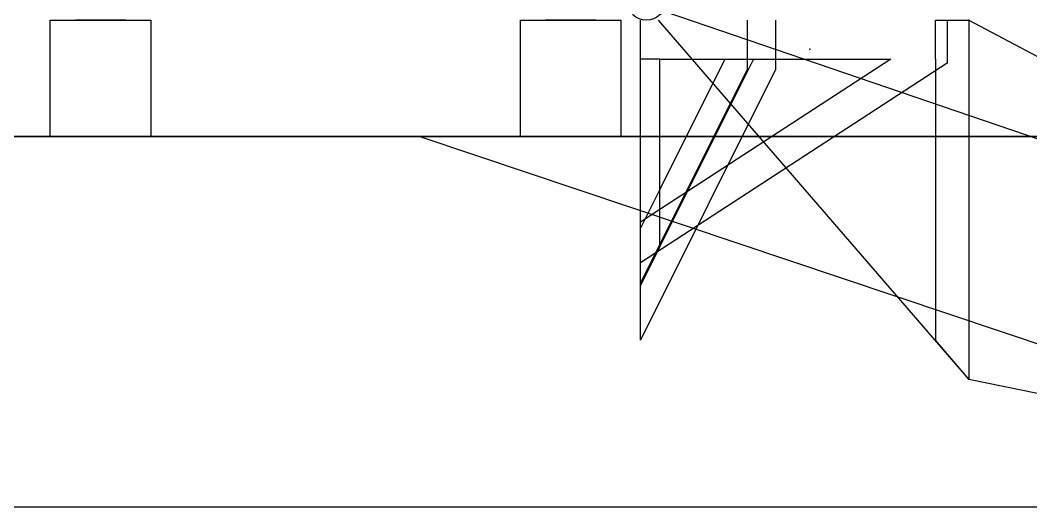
# Model space of a CAD drawing. Header units: centimetres. Extents: x -5.8 to 12.4, y -3.2 to 8.
# Drawn here: x -1.74 to 3.48, y -3.21 to -0.7 of the extents above; entities that cross this region are included whole.
import ezdxf

# ---------------------------------------------------------------- set-up
doc = ezdxf.new("R2010")
doc.units = ezdxf.units.CM
doc.header["$MEASUREMENT"] = 0
for name, color, linetype in [('2 - Base_Panel', 7, 'Continuous'), ('2 - Base_Rain Shelter', 7, 'Continuous'), ('2 - Base_Screw Mounts', 7, 'Continuous'), ('2 - Base_Sketch12', 7, 'Continuous'), ('2 - Base_Sketch17', 7, 'Continuous'), ('2 - Base_Sketch21', 7, 'Continuous'), ('2 - Base_SP_Mount_Cut', 7, 'Continuous'), ('200 Medium Solar Panel v4_Sketch1', 7, 'Continuous')]:
    doc.layers.add(name, color=color, linetype=linetype)

# ---------------------------------------------------------------- blocks, each defined once
blk = doc.blocks.new('2-Base')
at = {"layer": '2 - Base_Panel'}
blk.add_line((-4.7319, -3.2089, 1.1279), (5.314, -3.2089, -4.6721), dxfattribs=at)
at = {"layer": '2 - Base_Rain Shelter', "extrusion": (0, 0, -1)}
blk.add_arc((-1.4904, -0.6, 0.35), 0.1, 135, 315, dxfattribs=at)
at = {"layer": '2 - Base_Screw Mounts'}
for p, q in [((3.1561, -2.5502, -3.4262), (1.5537, -0.7, -2.5011)), ((2.9829, -0.7, -3.3262), (3.1561, -0.7, -3.4262)), ((2.9829, -0.9, -3.3262), (2.9829, -0.7, -3.3262)), ((3.1561, -0.7, -3.4262), (3.1561, -2.5502, -3.4262)), ((3.1561, -0.7, -3.4262), (5.7889, -2.0945, -4.9463)), ((2.9829, -0.9, -3.3262), (2.9829, -2.0674, -3.3262)), ((2.9829, -2.0674, -3.3262), (2.9829, -2.3502, -3.3262)), ((3.1561, -2.5502, -3.4262), (2.9829, -2.3502, -3.3262)), ((3.1561, -2.5502, -3.4262), (5.5321, -3.0411, -4.798))]:
    blk.add_line(p, q, dxfattribs=at)
for p in [(3.1561, -0.7, -3.4262), (3.1561, -2.5502, -3.4262)]:
    blk.add_point(p, dxfattribs=at)
at = {"layer": '2 - Base_Sketch12'}
for p, q in [((0.9421, -1.3, 6.0943), (-2.5769, -1.3, -0.0008)), ((-2.0572, -1.3, -0.3008), (1.4618, -1.3, 5.7943)), ((-1.934, -1.3, -0.4874), (-1.5876, -1.3, -0.6874)), ((-1.5376, -1.3, -0.6008), (-1.884, -1.3, -0.4008)), ((-1.5876, -1.3, -0.6874), (-1.5376, -1.3, -0.6008)), ((-1.5876, -1.3, -0.6874), (-1.068, -1.3, -0.9874)), ((-1.5376, -1.3, -0.6008), (-1.5876, -1.3, -0.6874)), ((1.9814, -1.3, 5.4943), (-1.5376, -1.3, -0.6008)), ((-1.068, -1.3, -0.9874), (0.3203, -1.3, -1.789)), ((-1.068, -1.3, -0.9874), (-1.018, -1.3, -0.9008)), ((-1.018, -1.3, -0.9008), (-1.068, -1.3, -0.9874)), ((0.3703, -1.3, -1.7024), (-1.018, -1.3, -0.9008)), ((-1.018, -1.3, -0.9008), (2.501, -1.3, 5.1943)), ((0.3203, -1.3, -1.789), (0.3703, -1.3, -1.7024)), ((4.4089, -1.3, 4.0927), (0.8899, -1.3, -2.0024)), ((0.8899, -1.3, -2.0024), (1.4095, -1.3, -2.3024)), ((1.4618, -1.3, 5.7943), (0.9421, -1.3, 6.0943)), ((1.4095, -1.3, -2.3024), (4.9285, -1.3, 3.7927)), ((1.4095, -1.3, -2.3024), (4.9285, -1.3, 3.7927)), ((2.501, -1.3, 5.1943), (1.9814, -1.3, 5.4943))]:
    blk.add_line(p, q, dxfattribs=at)
at = {"layer": '2 - Base_Sketch12', "extrusion": (2.39639e-15, -1, 3.74435e-15)}
for centre in [(-0.5, 2.9964, 1.3), (-0.5, 0.5964, 1.3), (2.0748, -0.55, 1.3)]:
    blk.add_circle(centre, 0.3, dxfattribs=at)
at = {"layer": '2 - Base_Sketch12'}
blk.add_point((0, -1.3), dxfattribs=at)
at = {"layer": '2 - Base_Sketch17'}
for p, q in [((1.4595, -1.9508, -2.2157), (1.4595, -0.7, -2.2157)), ((1.4595, -2.3502, -2.2157), (1.4595, -0.7, -2.2157)), ((1.4595, -2.0556, -2.2157), (1.4595, -0.7, -2.2157)), ((1.4595, -2.3502, -2.2157), (1.4595, -0.7, -2.2157)), ((2.0105, -0.7, -1.2613), (2.0105, -0.9536, -1.2613)), ((2.1578, -0.7, -1.0062), (2.1578, -0.9536, -1.0062)), ((3.0446, -0.7, 0.5296), (3.0446, -0.9208, 0.5296)), ((1.5595, -0.9, -2.0425), (1.4595, -0.9, -2.2157)), ((3.0446, -0.9208, 0.5296), (1.4595, -1.9508, -2.2157)), ((2.0432, -0.9, -1.2048), (1.5595, -1.8674, -2.0425)), ((1.5595, -0.9, -2.0425), (2.0432, -0.9, -1.2048)), ((1.5595, -1.8674, -2.0425), (1.5595, -0.9, -2.0425)), ((1.8959, -0.9, -1.4599), (1.5595, -1.5728, -2.0425)), ((1.5595, -0.9, -2.0425), (2.7529, -0.9, 0.0246)), ((2.7529, -0.9, 0.0246), (1.5595, -1.6755, -2.0425)), ((1.5595, -1.6755, -2.0425), (1.5595, -0.9, -2.0425)), ((1.5595, -0.9, -2.0425), (1.8959, -0.9, -1.4599)), ((1.5595, -1.5728, -2.0425), (1.5595, -0.9, -2.0425)), ((2.1578, -0.9536, -1.0062), (1.4595, -2.3502, -2.2157)), ((2.0105, -0.9536, -1.2613), (1.4595, -2.0556, -2.2157)), ((1.5595, -1.5728, -2.0425), (1.4595, -1.7728, -2.2157)), ((1.5595, -1.6755, -2.0425), (1.4595, -1.7405, -2.2157)), ((1.5595, -1.8674, -2.0425), (1.4595, -2.0674, -2.2157))]:
    blk.add_line(p, q, dxfattribs=at)
blk.add_point((2.3346, -0.85, -0.7), dxfattribs=at)
at = {"layer": '2 - Base_Sketch21'}
blk.add_line((-4.7319, -3.2089, 1.1279), (5.314, -3.2089, -4.6721), dxfattribs=at)
at = {"layer": '2 - Base_SP_Mount_Cut'}
for p, q in [((5.7311, -2.0694, -4.9129), (0.3203, -0.2236, -1.789)), ((-1.5876, -0.7, -0.6874), (-1.068, -0.7, -0.9874)), ((-1.5876, -1.3, -0.6874), (-1.5876, -0.7, -0.6874)), ((-1.1979, -0.7, -0.9124), (-1.4577, -0.7, -0.7624)), ((-1.068, -0.7, -0.9874), (-1.068, -1.3, -0.9874)), ((0.8399, -0.7, -2.089), (1.3595, -0.7, -2.389)), ((0.8399, -1.3, -2.089), (0.8399, -0.7, -2.089)), ((1.2296, -0.7, -2.314), (0.9698, -0.7, -2.164)), ((1.3595, -0.7, -2.389), (1.3595, -1.3, -2.389)), ((-1.934, -1.3, -0.4874), (0.3203, -1.3, -1.789)), ((-1.068, -1.3, -0.9874), (-1.5876, -1.3, -0.6874)), ((0.3203, -1.3, -1.789), (5.4879, -3.0292, -4.7725)), ((1.3595, -1.3, -2.389), (0.8399, -1.3, -2.089)), ((-4.7319, -3.2089, 1.1279), (5.314, -3.2089, -4.6721))]:
    blk.add_line(p, q, dxfattribs=at)
blk = doc.blocks.new('200MediumSolarPanelv4')
at = {"layer": '200 Medium Solar Panel v4_Sketch1'}
blk.add_line((11.2, 0, 1), (11.2, 0, 12.6), dxfattribs=at)

msp = doc.modelspace()

# ---------------------------------------------------------------- block references
at = {"extrusion": (0.866025, -5.54956e-15, 0.5), "rotation": 180}
msp.add_blockref('200MediumSolarPanelv4', (7.9911, 4.9806, -3.8656), dxfattribs=at)
msp.add_blockref('2-Base', (0, 0))

doc.saveas('drawing.dxf')
